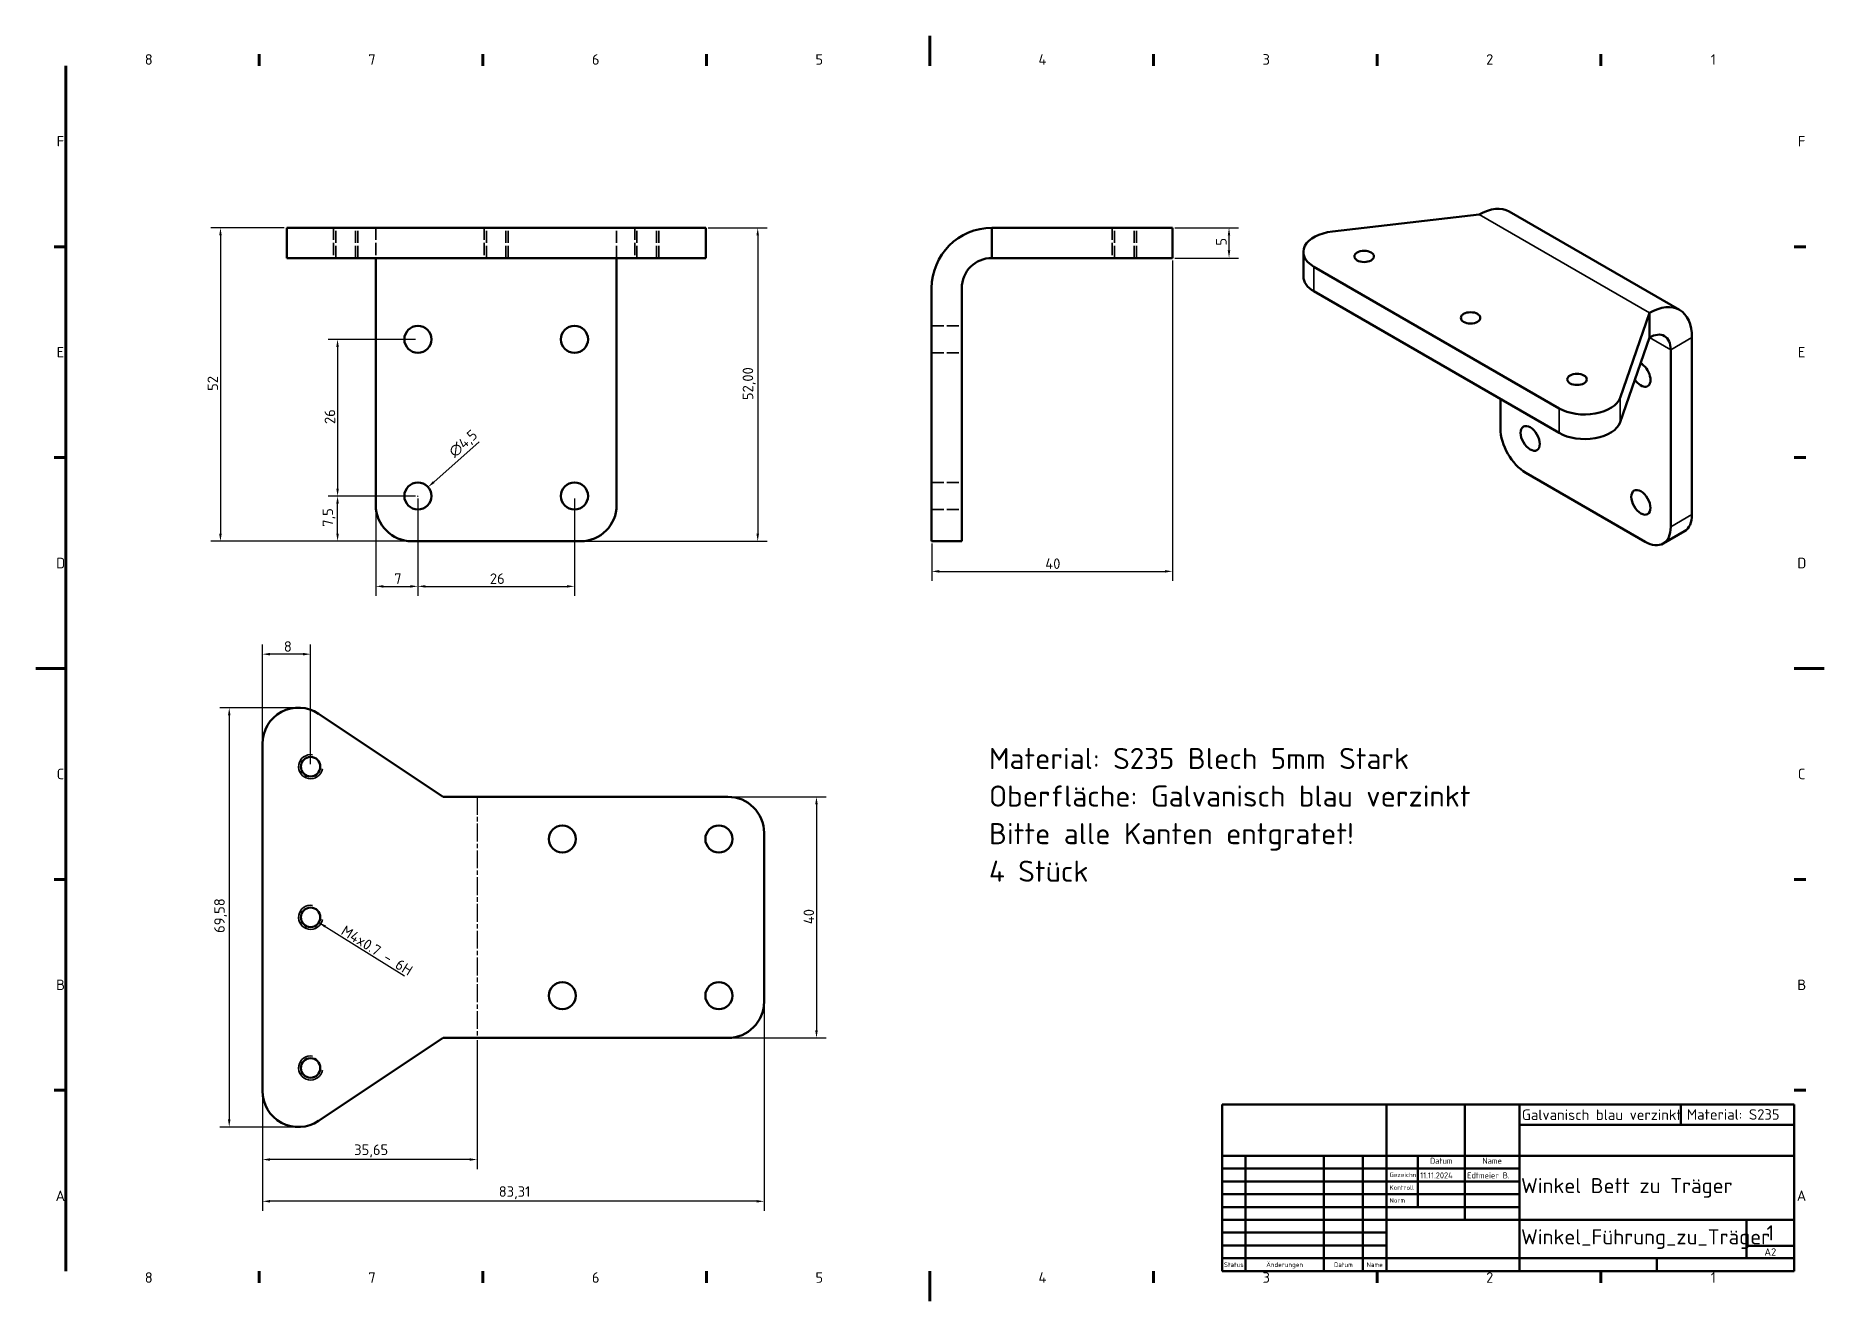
# Model space of a CAD drawing. Header units: millimetres. Extents: x 0 to 297, y 0 to 210.
import ezdxf
from ezdxf.enums import TextEntityAlignment as Align

# ---------------------------------------------------------------- set-up
doc = ezdxf.new("R2010")
doc.units = ezdxf.units.MM
doc.header["$LTSCALE"] = 0.5
doc.linetypes.add('CHAIN', pattern=[0.3543, 0.2362, -0.0295, 0.0591, -0.0295])
doc.linetypes.add('DASHED', pattern=[0.2067, 0.1654, -0.0413])
for name, color, linetype, lineweight in [('Bemaßung (ISO)', 7, 'Continuous', 25), ('Biegungsmittellinie (ISO)', 7, 'CHAIN', 25), ('Rahmen (ISO)', 7, 'Continuous', 70), ('Sichtbar (ISO)', 7, 'Continuous', 50), ('Sichtbar schmal (ISO)', 7, 'Continuous', 35), ('Symbol (ISO)', 7, 'Continuous', 25), ('Titel (ISO)', 7, 'Continuous', 50), ('Verdeckt (ISO)', 7, 'DASHED', 35)]:
    doc.layers.add(name, color=color, linetype=linetype, lineweight=lineweight)
doc.styles.add('Notiztext (DIN)', font='isocpeur.ttf')
doc.styles.add('Textstil11', font='isocpeur.ttf')
doc.styles.add('Textstil13', font='isocpeur.ttf')
doc.styles.add('Textstil14', font='isocpeur.ttf')
doc.styles.add('Textstil19', font='isocpeur.ttf')
doc.dimstyles.new('Standard (DIN)', dxfattribs={"dimscale": 0.5, "dimtxt": 3.5, "dimasz": 2.5, "dimexe": 3.175, "dimexo": 0.8, "dimgap": 0.8, "dimtad": 1, "dimrnd": 1e-08, "dimzin": 0, "dimtxsty": 'Notiztext (DIN)', "dimcen": 0.09, "dimdle": 10, "dimclrd": 256, "dimclre": 256, "dimclrt": 256, "dimadec": 0, "dimazin": 0, "dimtfac": 1, "dimtmove": 0, "dimatfit": 3, "dimfxl": 0, "dimtolj": 1, "dimtzin": 0, "dimlwd": -1, "dimlwe": -1, "dimarcsym": 0})
doc.dimstyles.new('Standard (DIN)$7', dxfattribs={"dimscale": 0.5, "dimtxt": 3.5, "dimasz": 2.5, "dimexe": 3.175, "dimexo": 0.8, "dimgap": 0.8, "dimtad": 1, "dimrnd": 1e-08, "dimzin": 0, "dimtxsty": 'Notiztext (DIN)', "dimcen": 0.09, "dimdle": 10, "dimclrd": 256, "dimclre": 256, "dimclrt": 256, "dimadec": 0, "dimazin": 0, "dimtfac": 1, "dimtmove": 0, "dimatfit": 3, "dimfxl": 0, "dimtolj": 1, "dimtzin": 0, "dimlwd": -1, "dimlwe": -1, "dimarcsym": 0})

# ---------------------------------------------------------------- blocks, each defined once
blk = doc.blocks.new('Ränder Vorgaberahmen')
at = {"layer": 'Rahmen (ISO)'}
for p, q in [((74.25, 410), (74.25, 413.9)), ((148.5, 410), (148.5, 413.9)), ((222.75, 410), (222.75, 413.9)), ((371.25, 410), (371.25, 413.9)), ((445.5, 410), (445.5, 413.9)), ((519.75, 410), (519.75, 413.9)), ((10, 350), (6.1, 350)), ((584, 350), (587.9, 350)), ((10, 280), (6.1, 280)), ((584, 280), (587.9, 280)), ((10, 140), (6.1, 140)), ((584, 140), (587.9, 140)), ((10, 70), (6.1, 70)), ((584, 70), (587.9, 70)), ((74.25, 10), (74.25, 6.1)), ((148.5, 10), (148.5, 6.1)), ((222.75, 10), (222.75, 6.1)), ((371.25, 10), (371.25, 6.1)), ((445.5, 10), (445.5, 6.1)), ((519.75, 10), (519.75, 6.1))]:
    blk.add_line(p, q, dxfattribs=at)
at = {"layer": 'Rahmen (ISO)', "flags": 128}
for points in [[(297, 420), (297, 410)], [(10, 10), (10, 410)], [(0, 210), (10, 210)], [(594, 210), (584, 210)], [(297, 0), (297, 10)]]:
    blk.add_lwpolyline(points, dxfattribs=at)
at = {"layer": 'Rahmen (ISO)', "char_height": 3.5, "attachment_point": 7, "style": 'Notiztext (DIN)'}
for s, insert in [('8', (36.2, 410.4)), ('7', (110.45, 410.4)), ('6', (184.7, 410.4)), ('5', (258.95, 410.4)), ('4', (333.03, 410.4)), ('3', (407.45, 410.4)), ('2', (481.7, 410.4)), ('1', (556.3, 410.4)), ('F', (6.93, 383.25)), ('F', (585.23, 383.25)), ('E', (6.93, 313.25)), ('E', (585.23, 313.25)), ('D', (6.75, 243.25)), ('D', (585.05, 243.25)), ('C', (6.93, 173.25)), ('C', (585.23, 173.25)), ('B', (6.75, 103.25)), ('B', (585.05, 103.25)), ('A', (6.58, 33.25)), ('A', (584.88, 33.25)), ('8', (36.2, 6.1)), ('7', (110.45, 6.1)), ('6', (184.7, 6.1)), ('5', (258.95, 6.1)), ('4', (333.03, 6.1)), ('3', (407.45, 6.1)), ('2', (481.7, 6.1)), ('1', (556.3, 6.1))]:
    blk.add_mtext(s, dxfattribs=dict(at, insert=insert))
blk = doc.blocks.new('Schriftfelder DIN')
at = {"layer": 'Titel (ISO)'}
for p, q in [((288.4, 155.08), (98.4, 155.08)), ((98.4, 155.08), (98.4, 99.83)), ((153, 99.83), (153, 155.08)), ((179, 138.08), (179, 155.08)), ((197.2, 99.83), (197.2, 155.08)), ((250.8, 148.33), (250.8, 155.08)), ((288.4, 99.83), (288.4, 155.08)), ((197.2, 148.33), (288.4, 148.33)), ((98.4, 138.08), (288.4, 138.08)), ((106.2, 99.83), (106.2, 138.08)), ((132.2, 99.83), (132.2, 138.08)), ((145.2, 99.83), (145.2, 138.08)), ((163.4, 121.08), (163.4, 138.08)), ((179, 116.83), (179, 138.08)), ((98.4, 133.83), (153, 133.83)), ((153, 133.83), (197.2, 133.83)), ((98.4, 129.58), (153, 129.58)), ((98.4, 125.33), (153, 125.33)), ((153, 129.58), (197.2, 129.58)), ((153, 125.33), (197.2, 125.33)), ((98.4, 121.08), (153, 121.08)), ((153, 121.08), (197.2, 121.08)), ((98.4, 116.83), (153, 116.83)), ((153, 116.83), (288.4, 116.83)), ((272.6, 104.08), (272.6, 116.83)), ((98.4, 112.58), (153, 112.58)), ((153, 108.33), (98.4, 108.33)), ((272.6, 108.22), (288.4, 108.22)), ((98.4, 104.08), (153, 104.08)), ((153, 104.08), (197.2, 104.08)), ((197.2, 104.08), (288.4, 104.08)), ((242.8, 99.83), (242.8, 104.08)), ((98.4, 99.83), (288.4, 99.83))]:
    blk.add_line(p, q, dxfattribs=at)
at = {"layer": 'Titel (ISO)', "style": 'Textstil14'}
for s, p in [('Datum', (171.2, 134.83)), ('Name', (188.1, 134.83))]:
    blk.add_text(s, height=2, dxfattribs=at).set_placement(p, align=Align.BOTTOM_CENTER)
at = {"layer": 'Titel (ISO)', "style": 'Textstil13'}
for s, p in [('Gezeichn', (154, 130.58)), ('Kontroll', (154, 126.33)), ('Norm', (154, 122.08))]:
    blk.add_text(s, height=1.5, dxfattribs=at).set_placement(p, align=Align.BOTTOM_LEFT)
for s, p in [('Status', (102.3, 101.95)), ('Änderungen', (119.2, 101.95)), ('Datum', (138.7, 101.95)), ('Name', (149.1, 101.95))]:
    blk.add_text(s, height=1.5, dxfattribs=at).set_placement(p, align=Align.MIDDLE_CENTER)
at = {"layer": 'Titel (ISO)'}
for tag, p, height, style in [('ERSTELLUNGSDATUM_001', (164.2, 130.58), 2, 'Textstil14'), ('AUTOR_001', (179.8, 130.58), 2, 'Textstil14'), ('TITEL_001', (197.7, 125.7), 5, 'Textstil11'), ('BAUTEILNUMMER_001', (197.7, 108.7), 5, 'Textstil11'), ('Blattnummer_001', (279.25, 110.02), 5, 'Textstil11'), ('Blattgröße_001', (278.51, 104.9), 2.49, 'Textstil19')]:
    blk.add_attdef(tag, p, '', height=height, dxfattribs=dict(at, style=style))
at = {"layer": 'Titel (ISO)', "style": 'Textstil14'}
for tag, p in [('KONTROLLDATUM', (164.4, 126.33)), ('KONTROLLIERT_VON', (180, 126.33)), ('GENEHM.DAT._KONSTR.', (164.4, 122.08)), ('KONSTR._GEN._VON', (180, 122.08))]:
    blk.add_attdef(tag, text='', height=2, dxfattribs=at).set_placement(p, align=Align.BOTTOM_LEFT)
blk = doc.blocks.new('*D5')
at = {"layer": 'Bemaßung (ISO)'}
for p, q in [((41.27, 178.12), (29.08, 178.12)), ((30.67, 176.87), (30.67, 127.37)), ((62.06, 126.12), (29.08, 126.12))]:
    blk.add_line(p, q, dxfattribs=at)
for points in [[(30.46, 176.87), (30.88, 176.87), (30.67, 178.12)], [(30.46, 127.37), (30.88, 127.37), (30.67, 126.12)]]:
    blk.add_solid(points, dxfattribs=at)
at = {"layer": 'Defpoints', "color": 0}
for p in [(41.67, 178.12), (30.67, 126.12), (62.46, 126.12)]:
    blk.add_point(p, dxfattribs=at)
at = {"layer": 'Bemaßung (ISO)', "insert": (28.52, 151.07), "char_height": 1.75, "attachment_point": 1, "rotation": 90, "style": 'Notiztext (DIN)'}
blk.add_mtext('\\A1;52', dxfattribs=at)
blk = doc.blocks.new('*D6')
at = {"layer": 'Bemaßung (ISO)'}
for p, q in [((63.46, 133.22), (63.46, 117.04)), ((89.46, 133.22), (89.46, 117.04)), ((64.71, 118.63), (88.21, 118.63))]:
    blk.add_line(p, q, dxfattribs=at)
for points in [[(64.71, 118.84), (64.71, 118.42), (63.46, 118.63)], [(88.21, 118.84), (88.21, 118.42), (89.46, 118.63)]]:
    blk.add_solid(points, dxfattribs=at)
at = {"layer": 'Defpoints', "color": 0}
for p in [(63.46, 133.62), (89.46, 133.62), (89.46, 118.63)]:
    blk.add_point(p, dxfattribs=at)
at = {"layer": 'Bemaßung (ISO)', "insert": (75.41, 120.78), "char_height": 1.75, "attachment_point": 1, "style": 'Notiztext (DIN)'}
blk.add_mtext('\\A1;26', dxfattribs=at)
blk = doc.blocks.new('*D7')
at = {"layer": 'Bemaßung (ISO)'}
for p, q in [((56.46, 131.72), (56.46, 117.04)), ((63.46, 133.22), (63.46, 117.04)), ((57.71, 118.63), (62.21, 118.63))]:
    blk.add_line(p, q, dxfattribs=at)
for points in [[(57.71, 118.84), (57.71, 118.42), (56.46, 118.63)], [(62.21, 118.84), (62.21, 118.42), (63.46, 118.63)]]:
    blk.add_solid(points, dxfattribs=at)
at = {"layer": 'Defpoints', "color": 0}
for p in [(56.46, 132.12), (63.46, 133.62), (63.46, 118.63)]:
    blk.add_point(p, dxfattribs=at)
at = {"layer": 'Bemaßung (ISO)', "insert": (59.52, 120.78), "char_height": 1.75, "attachment_point": 1, "style": 'Notiztext (DIN)'}
blk.add_mtext('\\A1;7', dxfattribs=at)
blk = doc.blocks.new('*D8')
at = {"layer": 'Bemaßung (ISO)'}
for p, q in [((73.66, 142.62), (66.08, 135.94)), ((63.46, 133.58), (63.46, 133.67)), ((63.41, 133.62), (63.5, 133.62))]:
    blk.add_line(p, q, dxfattribs=at)
blk.add_solid([(65.95, 136.09), (66.22, 135.78), (65.15, 135.11)], dxfattribs=at)
at = {"layer": 'Defpoints', "color": 0}
for p in [(65.15, 135.11), (61.77, 132.13)]:
    blk.add_point(p, dxfattribs=at)
at = {"layer": 'Bemaßung (ISO)', "insert": (68.36, 141.28), "char_height": 1.75, "attachment_point": 1, "rotation": 41.4342, "style": 'Notiztext (DIN)'}
blk.add_mtext('\\A1;∅4,5', dxfattribs=at)
blk = doc.blocks.new('*D9')
at = {"layer": 'Bemaßung (ISO)'}
for p, q in [((63.06, 133.62), (48.53, 133.62)), ((50.12, 127.37), (50.12, 132.37)), ((62.06, 126.12), (48.53, 126.12))]:
    blk.add_line(p, q, dxfattribs=at)
for points in [[(49.91, 132.37), (50.33, 132.37), (50.12, 133.62)], [(49.91, 127.37), (50.33, 127.37), (50.12, 126.12)]]:
    blk.add_solid(points, dxfattribs=at)
at = {"layer": 'Defpoints', "color": 0}
for p in [(50.12, 133.62), (63.46, 133.62), (62.46, 126.12)]:
    blk.add_point(p, dxfattribs=at)
at = {"layer": 'Bemaßung (ISO)', "insert": (47.62, 128.51), "char_height": 1.75, "attachment_point": 1, "rotation": 90, "style": 'Notiztext (DIN)'}
blk.add_mtext('\\A1;7,5', dxfattribs=at)
blk = doc.blocks.new('*D10')
at = {"layer": 'Bemaßung (ISO)'}
for p, q in [((63.06, 159.62), (48.53, 159.62)), ((50.12, 158.37), (50.12, 134.87)), ((63.06, 133.62), (48.53, 133.62))]:
    blk.add_line(p, q, dxfattribs=at)
for points in [[(49.91, 158.37), (50.33, 158.37), (50.12, 159.62)], [(49.91, 134.87), (50.33, 134.87), (50.12, 133.62)]]:
    blk.add_solid(points, dxfattribs=at)
at = {"layer": 'Defpoints', "color": 0}
for p in [(63.46, 159.62), (50.12, 133.62), (63.46, 133.62)]:
    blk.add_point(p, dxfattribs=at)
at = {"layer": 'Bemaßung (ISO)', "insert": (47.97, 145.57), "char_height": 1.75, "attachment_point": 1, "rotation": 90, "style": 'Notiztext (DIN)'}
blk.add_mtext('\\A1;26', dxfattribs=at)
blk = doc.blocks.new('*D11')
at = {"layer": 'Bemaßung (ISO)'}
for p, q in [((111.65, 178.12), (121.48, 178.12)), ((119.89, 176.87), (119.89, 127.37)), ((90.86, 126.12), (121.48, 126.12))]:
    blk.add_line(p, q, dxfattribs=at)
for points in [[(119.68, 176.87), (120.1, 176.87), (119.89, 178.12)], [(119.68, 127.37), (120.1, 127.37), (119.89, 126.12)]]:
    blk.add_solid(points, dxfattribs=at)
at = {"layer": 'Defpoints', "color": 0}
for p in [(111.25, 178.12), (90.46, 126.12), (119.89, 126.12)]:
    blk.add_point(p, dxfattribs=at)
at = {"layer": 'Bemaßung (ISO)', "insert": (117.39, 149.54), "char_height": 1.75, "attachment_point": 1, "rotation": 90, "style": 'Notiztext (DIN)'}
blk.add_mtext('\\A1;52,00', dxfattribs=at)
blk = doc.blocks.new('*D12')
at = {"layer": 'Bemaßung (ISO)'}
for p, q in [((37.64, 92.89), (37.64, 108.97)), ((44.39, 107.38), (38.89, 107.38)), ((45.64, 89.1), (45.64, 108.97))]:
    blk.add_line(p, q, dxfattribs=at)
for points in [[(38.89, 107.59), (38.89, 107.17), (37.64, 107.38)], [(44.39, 107.59), (44.39, 107.17), (45.64, 107.38)]]:
    blk.add_solid(points, dxfattribs=at)
at = {"layer": 'Defpoints', "color": 0}
for p in [(37.64, 107.38), (37.64, 92.49), (45.64, 88.7)]:
    blk.add_point(p, dxfattribs=at)
at = {"layer": 'Bemaßung (ISO)', "insert": (41.2, 109.53), "char_height": 1.75, "attachment_point": 1, "style": 'Notiztext (DIN)'}
blk.add_mtext('\\A1;8', dxfattribs=at)
blk = doc.blocks.new('*D13')
at = {"layer": 'Bemaßung (ISO)'}
for p, q in [((73.29, 43.3), (73.29, 21.92)), ((37.64, 34.51), (37.64, 21.92)), ((72.04, 23.51), (38.89, 23.51))]:
    blk.add_line(p, q, dxfattribs=at)
for points in [[(38.89, 23.72), (38.89, 23.3), (37.64, 23.51)], [(72.04, 23.72), (72.04, 23.3), (73.29, 23.51)]]:
    blk.add_solid(points, dxfattribs=at)
at = {"layer": 'Defpoints', "color": 0}
for p in [(73.29, 43.7), (37.64, 34.91), (37.64, 23.51)]:
    blk.add_point(p, dxfattribs=at)
at = {"layer": 'Bemaßung (ISO)', "insert": (52.88, 26.01), "char_height": 1.75, "attachment_point": 1, "style": 'Notiztext (DIN)'}
blk.add_mtext('\\A1;35,65', dxfattribs=at)
blk = doc.blocks.new('*D14')
at = {"layer": 'Bemaßung (ISO)'}
for p, q in [((120.94, 49.3), (120.94, 14.99)), ((37.64, 34.51), (37.64, 14.99)), ((119.69, 16.58), (38.89, 16.58))]:
    blk.add_line(p, q, dxfattribs=at)
for points in [[(38.89, 16.79), (38.89, 16.37), (37.64, 16.58)], [(119.69, 16.79), (119.69, 16.37), (120.94, 16.58)]]:
    blk.add_solid(points, dxfattribs=at)
at = {"layer": 'Defpoints', "color": 0}
for p in [(120.94, 49.7), (37.64, 34.91), (37.64, 16.58)]:
    blk.add_point(p, dxfattribs=at)
at = {"layer": 'Bemaßung (ISO)', "insert": (76.88, 19.08), "char_height": 1.75, "attachment_point": 1, "style": 'Notiztext (DIN)'}
blk.add_mtext('\\A1;83,31', dxfattribs=at)
blk = doc.blocks.new('*D15')
at = {"layer": 'Bemaßung (ISO)'}
for p, q in [((43.24, 98.49), (30.54, 98.49)), ((32.13, 97.24), (32.13, 30.16)), ((43.24, 28.91), (30.54, 28.91))]:
    blk.add_line(p, q, dxfattribs=at)
for points in [[(31.92, 97.24), (32.33, 97.24), (32.13, 98.49)], [(31.92, 30.16), (32.33, 30.16), (32.13, 28.91)]]:
    blk.add_solid(points, dxfattribs=at)
at = {"layer": 'Defpoints', "color": 0}
for p in [(43.64, 98.49), (32.13, 28.91), (43.64, 28.91)]:
    blk.add_point(p, dxfattribs=at)
at = {"layer": 'Bemaßung (ISO)', "insert": (29.63, 61.12), "char_height": 1.75, "attachment_point": 1, "rotation": 90, "style": 'Notiztext (DIN)'}
blk.add_mtext('\\A1;69,58', dxfattribs=at)
blk = doc.blocks.new('*D16')
at = {"layer": 'Bemaßung (ISO)'}
for p, q in [((115.34, 83.7), (131.24, 83.7)), ((129.65, 82.45), (129.65, 44.95)), ((115.34, 43.7), (131.24, 43.7))]:
    blk.add_line(p, q, dxfattribs=at)
for points in [[(129.44, 82.45), (129.86, 82.45), (129.65, 83.7)], [(129.44, 44.95), (129.86, 44.95), (129.65, 43.7)]]:
    blk.add_solid(points, dxfattribs=at)
at = {"layer": 'Defpoints', "color": 0}
for p in [(114.94, 83.7), (114.94, 43.7), (129.65, 43.7)]:
    blk.add_point(p, dxfattribs=at)
at = {"layer": 'Bemaßung (ISO)', "insert": (127.5, 62.57), "char_height": 1.75, "attachment_point": 1, "rotation": 90, "style": 'Notiztext (DIN)'}
blk.add_mtext('\\A1;40', dxfattribs=at)
blk = doc.blocks.new('*D17')
at = {"layer": 'Bemaßung (ISO)'}
for p, q in [((188.78, 172.72), (188.78, 119.53)), ((148.78, 125.72), (148.78, 119.53)), ((150.03, 121.12), (187.53, 121.12))]:
    blk.add_line(p, q, dxfattribs=at)
for points in [[(150.03, 121.33), (150.03, 120.91), (148.78, 121.12)], [(187.53, 121.33), (187.53, 120.91), (188.78, 121.12)]]:
    blk.add_solid(points, dxfattribs=at)
at = {"layer": 'Defpoints', "color": 0}
for p in [(188.78, 173.12), (148.78, 126.12), (188.78, 121.12)]:
    blk.add_point(p, dxfattribs=at)
at = {"layer": 'Bemaßung (ISO)', "insert": (167.64, 123.27), "char_height": 1.75, "attachment_point": 1, "style": 'Notiztext (DIN)'}
blk.add_mtext('\\A1;40', dxfattribs=at)
blk = doc.blocks.new('*D18')
at = {"layer": 'Bemaßung (ISO)'}
for p, q in [((189.18, 178.12), (199.74, 178.12)), ((198.16, 174.37), (198.16, 176.87)), ((189.18, 173.12), (199.74, 173.12))]:
    blk.add_line(p, q, dxfattribs=at)
for points in [[(197.95, 176.87), (198.36, 176.87), (198.16, 178.12)], [(197.95, 174.37), (198.36, 174.37), (198.16, 173.12)]]:
    blk.add_solid(points, dxfattribs=at)
at = {"layer": 'Defpoints', "color": 0}
for p in [(188.78, 178.12), (198.16, 178.12), (188.78, 173.12)]:
    blk.add_point(p, dxfattribs=at)
at = {"layer": 'Bemaßung (ISO)', "insert": (196.01, 175.18), "char_height": 1.75, "attachment_point": 1, "rotation": 90, "style": 'Notiztext (DIN)'}
blk.add_mtext('\\A1;5', dxfattribs=at)

msp = doc.modelspace()

# ---------------------------------------------------------------- linework, layer by layer
at = {"layer": 'Biegungsmittellinie (ISO)', "ltscale": 25.088594}
msp.add_line((73.29, 83.704), (73.29, 43.704), dxfattribs=at)
at = {"layer": 'Sichtbar (ISO)'}
for p, q in [((239.683, 180.336), (215.321, 177.523)), ((244.683, 180.831), (272.968, 164.502)), ((41.671, 178.121), (47.671, 178.121)), ((41.671, 178.121), (41.671, 173.121)), ((47.671, 178.121), (105.249, 178.121)), ((105.249, 178.121), (111.249, 178.121)), ((111.249, 178.121), (111.249, 173.121)), ((158.775, 178.121), (179.447, 178.121)), ((158.775, 178.121), (158.775, 173.121)), ((179.447, 178.121), (188.775, 178.121)), ((188.775, 173.121), (188.775, 178.121)), ((47.671, 173.121), (41.671, 173.121)), ((47.671, 173.121), (105.249, 173.121)), ((56.46, 168.121), (56.46, 173.121)), ((96.46, 168.121), (96.46, 173.121)), ((111.249, 173.121), (105.249, 173.121)), ((158.775, 173.121), (179.447, 173.121)), ((188.775, 173.121), (179.447, 173.121)), ((210.498, 174.126), (210.498, 170.044)), ((212.255, 171.677), (252.969, 148.171)), ((56.46, 132.121), (56.46, 168.121)), ((96.46, 168.121), (96.46, 132.121)), ((148.775, 132.121), (148.775, 168.121)), ((153.775, 132.121), (153.775, 168.121)), ((212.255, 167.594), (252.969, 144.088)), ((263.095, 149.941), (267.968, 164.006)), ((267.968, 159.924), (267.968, 164.006)), ((263.095, 145.858), (267.968, 159.924)), ((271.503, 157.883), (271.503, 128.489)), ((275.039, 159.924), (275.039, 130.53)), ((243.219, 144.819), (243.219, 149.718)), ((267.26, 126.039), (247.461, 137.47)), ((148.775, 126.121), (148.775, 132.121)), ((153.775, 132.121), (153.775, 126.121)), ((273.796, 127.783), (270.26, 125.742)), ((90.46, 126.121), (62.46, 126.121)), ((148.775, 126.121), (153.775, 126.121)), ((67.635, 83.704), (46.963, 97.485)), ((37.635, 92.493), (37.635, 34.915)), ((114.945, 83.704), (67.635, 83.704)), ((120.945, 49.704), (120.945, 77.704)), ((46.963, 29.923), (67.635, 43.704)), ((67.635, 43.704), (114.945, 43.704))]:
    msp.add_line(p, q, dxfattribs=at)
for centre, radius in [((63.46, 159.621), 2.25), ((89.46, 159.621), 2.25), ((63.46, 133.621), 2.25), ((89.46, 133.621), 2.25), ((45.635, 88.704), 1.621), ((87.445, 76.704), 2.25), ((113.445, 76.704), 2.25), ((45.635, 63.704), 1.621), ((87.445, 50.704), 2.25), ((113.445, 50.704), 2.25), ((45.635, 38.704), 1.621)]:
    msp.add_circle(centre, radius, dxfattribs=at)
for centre, radius, start, end in [((158.775, 168.121), 10, 90, 180), ((158.775, 168.121), 5, 90, 180), ((62.46, 132.121), 6, 180, 270), ((90.46, 132.121), 6, 270, 0), ((43.635, 92.493), 6, 56.30993, 180), ((114.945, 77.704), 6, 0, 90), ((114.945, 49.704), 6, 270, 0), ((43.635, 34.915), 6, 180, 303.69007)]:
    msp.add_arc(centre, radius, start, end, dxfattribs=at)
for centre, major_axis, start_param, end_param in [((239.683, 172.171), (5, 8.66), 0, 0.7853982), ((216.498, 174.126), (-6, 0), 4.9097845, 7.0685835), ((216.498, 170.044), (-6, 0), 0, 0.7853982), ((267.968, 155.841), (5, 8.66), 5.4977871, 7.0685835), ((267.968, 155.841), (2.5, 4.33), 5.4977871, 7.0685835), ((266.553, 153.8), (1.125, -1.949), 4.8170088, 8.676657), ((257.212, 150.62), (6, 0), 3.9269908, 6.0857897), ((257.212, 146.538), (6, 0), 3.9269908, 6.0857897), ((247.461, 142.369), (-3, 5.196), 0.7853982, 2.3561945), ((267.26, 130.938), (3, -5.196), 5.4977871, 7.0685835), ((270.796, 132.979), (3, -5.196), 0, 0.7853982)]:
    msp.add_ellipse(centre, major_axis=major_axis, ratio=0.5773503, start_param=start_param, end_param=end_param, dxfattribs=at)
for centre, major_axis in [((220.591, 173.396), (-1.621, 0)), ((238.269, 163.19), (-1.621, 0)), ((255.947, 152.984), (-1.621, 0)), ((248.169, 143.186), (1.125, -1.949)), ((266.553, 132.571), (1.125, -1.949))]:
    msp.add_ellipse(centre, major_axis=major_axis, ratio=0.5773503, dxfattribs=at)
at = {"layer": 'Sichtbar schmal (ISO)'}
for p, q in [((267.968, 164.006), (239.683, 180.336)), ((212.255, 167.594), (212.255, 171.677)), ((271.503, 157.883), (267.968, 159.924)), ((275.039, 159.924), (271.503, 157.883)), ((263.095, 145.858), (263.095, 149.941)), ((252.969, 148.171), (252.969, 144.088)), ((275.039, 130.53), (271.503, 128.489))]:
    msp.add_line(p, q, dxfattribs=at)
for centre in [(45.635, 88.704), (45.635, 63.704), (45.635, 38.704)]:
    msp.add_arc(centre, 2, 80, 350, dxfattribs=at)
at = {"layer": 'Verdeckt (ISO)', "ltscale": 24.189648}
for p, q in [((49.46, 178.121), (49.46, 173.121)), ((49.839, 173.121), (49.839, 178.121)), ((53.081, 173.121), (53.081, 178.121)), ((53.46, 173.121), (53.46, 178.121)), ((56.46, 178.121), (56.46, 173.121)), ((74.46, 178.121), (74.46, 173.121)), ((74.839, 173.121), (74.839, 178.121)), ((78.081, 173.121), (78.081, 178.121)), ((78.46, 173.121), (78.46, 178.121)), ((96.46, 173.121), (96.46, 178.121)), ((99.46, 178.121), (99.46, 173.121)), ((99.839, 173.121), (99.839, 178.121)), ((103.081, 173.121), (103.081, 178.121)), ((103.46, 173.121), (103.46, 178.121)), ((178.775, 178.121), (178.775, 173.121)), ((179.154, 173.121), (179.154, 178.121)), ((182.396, 173.121), (182.396, 178.121)), ((182.775, 173.121), (182.775, 178.121)), ((148.775, 161.871), (153.775, 161.871)), ((148.775, 157.371), (153.775, 157.371)), ((148.775, 135.871), (153.775, 135.871)), ((148.775, 131.371), (153.775, 131.371))]:
    msp.add_line(p, q, dxfattribs=at)

# ---------------------------------------------------------------- block references
at = {"xscale": 0.5, "yscale": 0.5, "zscale": 0.5}
msp.add_blockref('Ränder Vorgaberahmen', (0, 0), dxfattribs=at)
msp.add_blockref('Schriftfelder DIN', (147.8, -44.914), dxfattribs=at).add_auto_attribs({'Blattnummer_001': '1', 'Blattgröße_001': 'A2', 'TITEL_001': 'Winkel Bett zu Träger', 'BAUTEILNUMMER_001': 'Winkel_Führung_zu_Träger', 'ERSTELLUNGSDATUM_001': '11.11.2024', 'AUTOR_001': 'Edtmeier B.'})

# ---------------------------------------------------------------- texts
at = {"layer": 'Symbol (ISO)', "insert": (158.293, 91.813), "char_height": 3.5, "width": 78.36039, "attachment_point": 1, "line_spacing_factor": 1.068348, "style": 'Notiztext (DIN)'}
msp.add_mtext('\\fISOCPEUR|b0|i0;\\H3.5000;Material: S235 Blech 5mm Stark\\P\\fISOCPEUR|b0|i0;\\H3.5000;Oberfläche: Galvanisch blau verzinkt\\P\\fISOCPEUR|b0|i0;\\H3.5000;Bitte alle Kanten entgratet!\\P\\fISOCPEUR|b0|i0;\\H3.5000;4 Stück', dxfattribs=at)
at = {"layer": 'Symbol (ISO)', "insert": (50.539, 60.995), "char_height": 1.75, "width": 13.24969, "attachment_point": 7, "rotation": 328.09985, "line_spacing_factor": 0.6125, "style": 'Notiztext (DIN)'}
msp.add_mtext('M4x0.7 - 6H', dxfattribs=at)
at = {"layer": 'Symbol (ISO)', "char_height": 1.75, "attachment_point": 1, "style": 'Notiztext (DIN)'}
for s, insert, width in [('\\fISOCPEUR|b0|i0;Galvanisch blau verzinkt', (246.799, 31.818), 26.23539), ('\\fISOCPEUR|b0|i0;Material: S235', (274.184, 31.868), 15.21753)]:
    msp.add_mtext(s, dxfattribs=dict(at, insert=insert, width=width))

# ---------------------------------------------------------------- dimensions: what is measured, and where the dimension line sits
at = {"layer": 'Bemaßung (ISO)'}
for base, p1, p2, angle, override, picture, middle in [((30.671, 126.121), (41.671, 178.121), (62.46, 126.121), 90, {"dimgap": 0.8, "dimdec": 0, "dimtol": 0, "dimlim": 0, "dimtp": 0, "dimtm": 0, "dimtdec": 2, "dimtofl": 0, "dimatfit": 1}, '*D5', (30.671, 152.121)), ((119.891, 126.121), (111.249, 178.121), (90.46, 126.121), 90, {"dimgap": 0.8, "dimdec": 2, "dimtol": 0, "dimlim": 0, "dimtp": 0, "dimtm": 0, "dimtdec": 2, "dimtofl": 0, "dimatfit": 1}, '*D11', (119.891, 152.121)), ((198.155, 178.121), (188.775, 173.121), (188.775, 178.121), 270, {"dimgap": 0.8, "dimdec": 0, "dimtol": 0, "dimlim": 0, "dimtp": 0, "dimtm": 0, "dimtdec": 2, "dimtofl": 0, "dimatfit": 1}, '*D18', (198.155, 175.621)), ((188.775, 121.121), (148.775, 126.121), (188.775, 173.121), 180, {"dimgap": 0.8, "dimdec": 0, "dimtol": 0, "dimlim": 0, "dimtp": 0, "dimtm": 0, "dimtdec": 2, "dimtofl": 0, "dimatfit": 1}, '*D17', (168.775, 121.121)), ((50.122, 133.621), (63.46, 159.621), (63.46, 133.621), 90, {"dimgap": 0.8, "dimdec": 0, "dimtol": 0, "dimlim": 0, "dimtp": 0, "dimtm": 0, "dimtdec": 2, "dimtofl": 0, "dimatfit": 1}, '*D10', (50.122, 146.621)), ((50.122, 133.621), (62.46, 126.121), (63.46, 133.621), 90, {"dimgap": 0.8, "dimdec": 1, "dimtol": 0, "dimlim": 0, "dimtp": 0, "dimtm": 0, "dimtdec": 2, "dimtofl": 0, "dimatfit": 1}, '*D9', (50.122, 129.871)), ((89.46, 118.631), (63.46, 133.621), (89.46, 133.621), 180, {"dimgap": 0.8, "dimdec": 0, "dimtol": 0, "dimlim": 0, "dimtp": 0, "dimtm": 0, "dimtdec": 2, "dimtofl": 0, "dimatfit": 1}, '*D6', (76.46, 118.631)), ((37.635, 107.378), (45.635, 88.704), (37.635, 92.493), 180, {"dimgap": 0.8, "dimdec": 0, "dimtol": 0, "dimlim": 0, "dimtp": 0, "dimtm": 0, "dimtdec": 2, "dimtofl": 0, "dimatfit": 1}, '*D12', (41.635, 107.378)), ((32.125, 28.915), (43.635, 98.493), (43.635, 28.915), 90, {"dimgap": 0.8, "dimdec": 2, "dimtol": 0, "dimlim": 0, "dimtp": 0, "dimtm": 0, "dimtdec": 2, "dimtofl": 0, "dimatfit": 1}, '*D15', (32.125, 63.704)), ((129.652, 43.704), (114.945, 83.704), (114.945, 43.704), 90, {"dimgap": 0.8, "dimdec": 0, "dimtol": 0, "dimlim": 0, "dimtp": 0, "dimtm": 0, "dimtdec": 2, "dimtofl": 0, "dimatfit": 1}, '*D16', (129.652, 63.704)), ((37.635, 16.577), (120.945, 49.704), (37.635, 34.915), 180, {"dimgap": 0.8, "dimdec": 2, "dimtol": 0, "dimlim": 0, "dimtp": 0, "dimtm": 0, "dimtdec": 2, "dimtofl": 0, "dimatfit": 1}, '*D14', (79.29, 16.577)), ((37.6351, 23.5072), (73.29, 43.7037), (37.6351, 34.9148), 180, {"dimgap": 0.8, "dimdec": 2, "dimtol": 0, "dimlim": 0, "dimtp": 0, "dimtm": 0, "dimtdec": 2, "dimtofl": 0, "dimatfit": 1}, '*D13', (55.4625, 23.5072))]:
    dim = msp.add_linear_dim(base=base, p1=p1, p2=p2, angle=angle, dimstyle='Standard (DIN)', override=override, dxfattribs=at)
    dim.commit()
    dim.dimension.update_dxf_attribs({"geometry": picture, "text_midpoint": middle, "dimtype": 160})
dim = msp.add_diameter_dim_2p(p1=(61.773, 132.132), p2=(65.147, 135.109), dimstyle='Standard (DIN)', override={"dimgap": 0.8, "dimdec": 1, "dimlfac": 1, "dimtol": 0, "dimlim": 0, "dimtp": 0, "dimtm": 0, "dimtdec": 2, "dimtofl": 0}, dxfattribs=at)
dim.commit()
dim.dimension.update_dxf_attribs({"geometry": '*D8', "text_midpoint": (71.684, 140.88), "dimtype": 163})
dim = msp.add_linear_dim(base=(63.46, 118.631), p1=(56.46, 132.121), p2=(63.46, 133.621), dimstyle='Standard (DIN)', override={"dimgap": 0.8, "dimdec": 0, "dimtol": 0, "dimlim": 0, "dimtp": 0, "dimtm": 0, "dimtdec": 2, "dimtofl": 0, "dimatfit": 1}, dxfattribs=at)
dim.commit()
dim.dimension.update_dxf_attribs({"geometry": '*D7', "text_midpoint": (59.96, 118.631), "dimtype": 160})

# ---------------------------------------------------------------- leaders
at = {"layer": 'Symbol (ISO)', "annotation_type": 0, "has_hookline": 1, "hookline_direction": 0, "text_width": 12.775, "horizontal_direction": (0.84897, -0.528441, 0)}
msp.add_leader([(47.011, 62.847), (50.385, 60.747)], dimstyle='Standard (DIN)$7', override={"dimgap": 0, "dimtad": 1}, dxfattribs=at)

doc.saveas('drawing.dxf')
